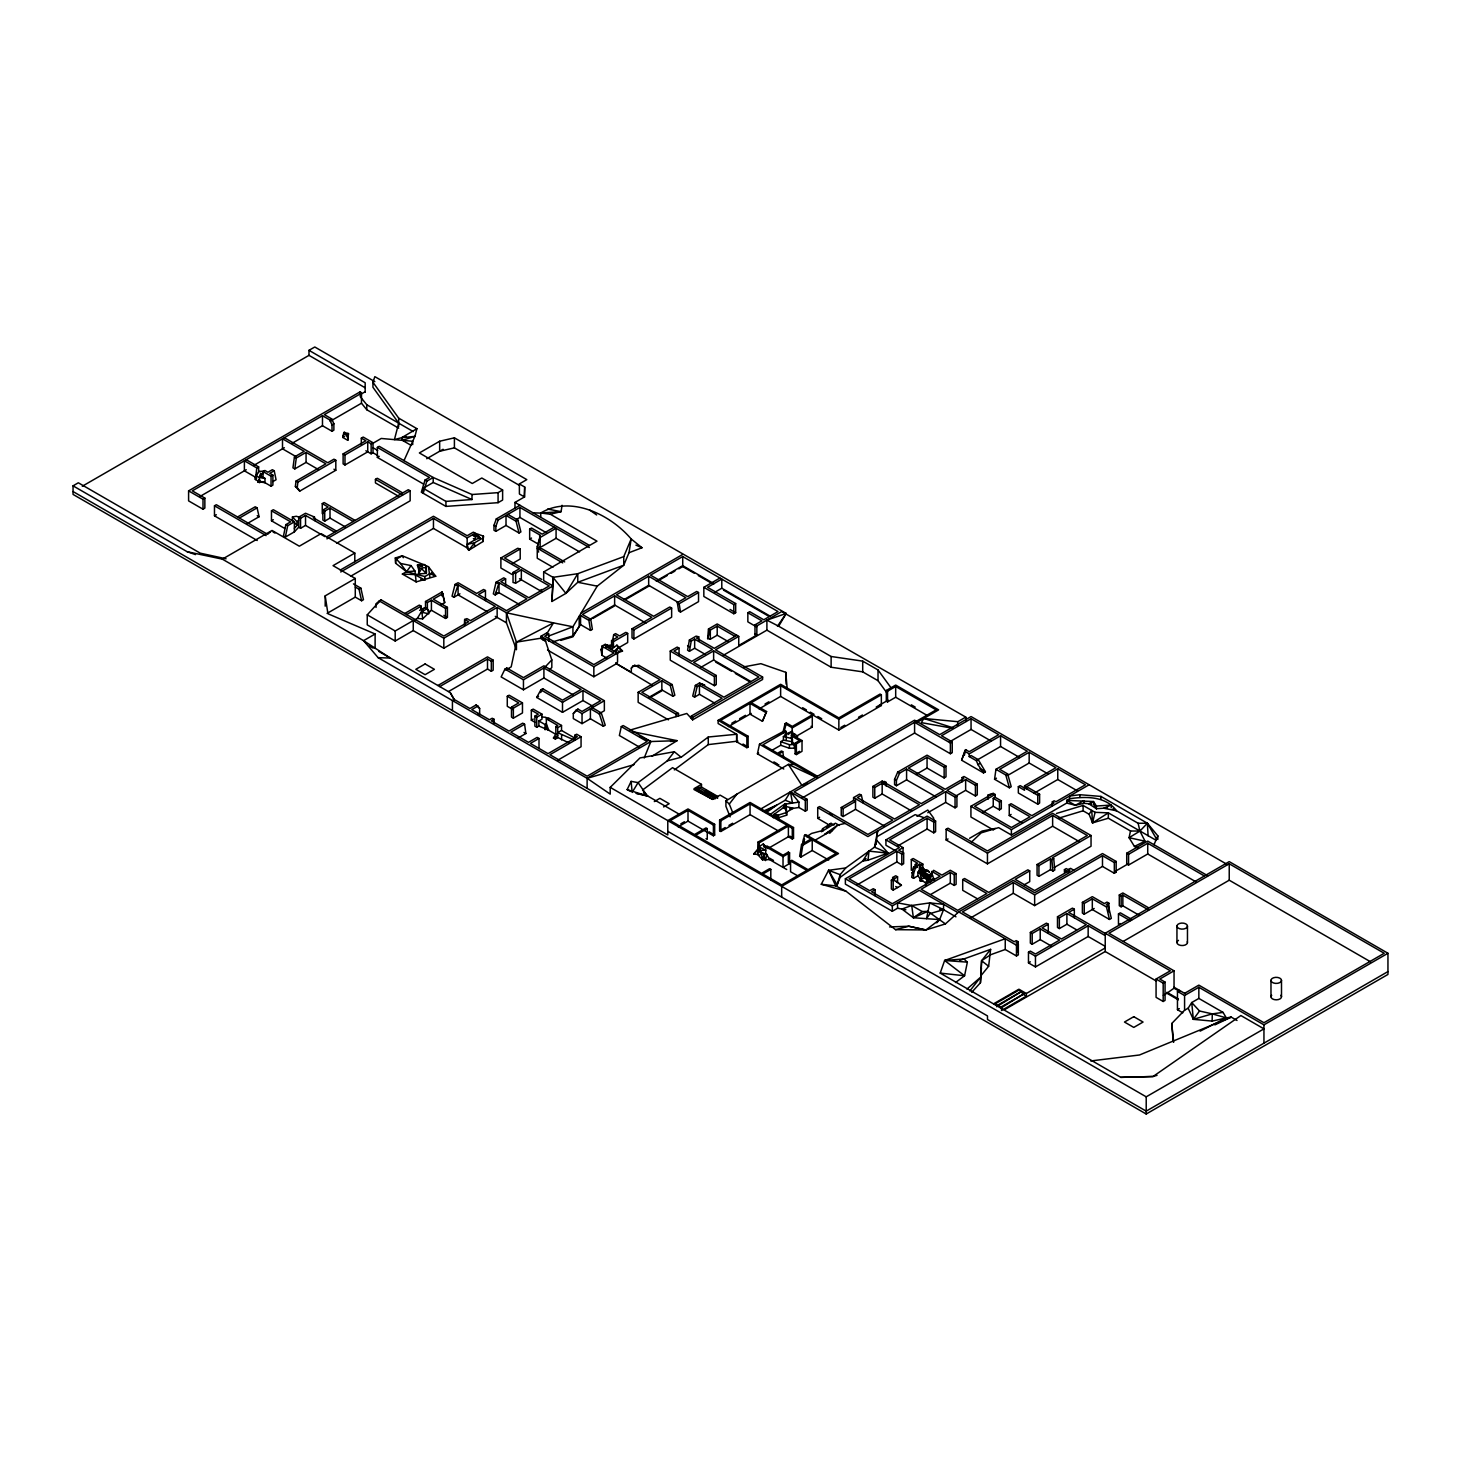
<?xml version="1.0" encoding="UTF-8"?>
<svg xmlns="http://www.w3.org/2000/svg" width="1461" height="1461" viewBox="0 0 1461 1461"><rect width="100%" height="100%" fill="white"/><g stroke="black" fill="none" stroke-linecap="round" stroke-linejoin="round"><path stroke-width="1.5" d="M1223.04 1012.4L1212.265 1013.879L1193.345 1019.34L1191.719 1002.556L1188.158 1008.181L1193.345 1019.34L1212.155 1021.093L1212.265 1013.879L1199.536 1011.012L1191.719 1002.556L1198.842 998.429L1223.04 1012.4L1226.345 1017.897L1231.203 1017.112L1237.01 1020.472M464.525 625.271L464.671 619.464L466.954 618.624L470.479 620.651L495.279 606.333L458.078 584.857L453.914 597.275L452.052 596.216L455.065 584.455L458.078 582.72L476.67 593.458L483.591 589.459L485.454 590.536L485.454 600.562M551.911 601.457L552.97 577.332L543.675 571.963L543.675 580.547L552.97 585.916L551.911 601.457L565.9 593.385L577.771 582.282L623.756 565.224L629.015 552.696L631.17 538.963C610.515 514.656 570.867 494.914 540.734 512.994L540.734 517.285M990.631 949.358L981.591 960.735L980.934 975.711L988.64 966.269L990.631 949.358L959.64 960.48M395.292 557.992L400.46 563.435L411.052 565.59L414.979 571.05L416.148 581.898L435.725 576.237L428.42 566.685L402.341 555.801L395.292 557.992L395.639 563.252L406.487 571.689L424.859 576.547L429.954 573.607L435.725 576.237L431.342 572.657M423.69 484.157L377.358 457.403L377.358 447.395L429.479 477.491L424.987 480.085L421.334 492.211L445.934 506.401L498.073 502.675L502.621 500.046L502.621 490.019L481.801 478.003L472.287 483.5L419.362 452.947L439.651 441.24L454.408 437.825L526.8 479.628L519.349 483.938L524.7 487.043L524.079 497.178L514.984 502.42L514.984 508.428M1018.08 952.408L1018.08 941.669L1016.052 942.838L1018.335 944.153L1018.335 954.891L1016.472 955.969L1005.241 949.486L990.631 954.727L981.591 960.735L980.441 982.742L971.729 992.311M980.441 982.742L981.445 968.022M727.888 641.397L717.205 635.225L710.32 639.206L707.635 638.621L708.457 629.015L717.205 623.957L738.736 636.393L738.736 645.506L756.853 635.06L756.853 625.929L781.726 611.556L965.776 717.114L966.178 721.478M868.966 851.142L862.72 861.04L868.035 860.2L868.966 851.142L888.215 853.133L876.837 840.422L874.5 847.161L845.7 867.962L840.148 874.664L837.171 884.873L835.71 885.896L821.265 884.27L828.57 870.318L845.7 867.962M957.43 725.386L957.832 721.697L965.776 717.114L965.776 719.944M921.654 871.194L928.922 879.54L929.762 877.276L921.654 871.194L921.343 874.043L928.922 879.54L932.447 875.34L931.771 873.185L929.762 875.486L929.762 879.065L934.383 880.052L932.447 875.34L930.657 874.317L933.634 870.318L941.925 875.102L950.307 870.263L956.097 873.605L956.097 884.343L954.234 885.421L950.307 883.156L930.876 894.369M284.365 437.716L327.757 462.753L333.948 459.174L335.811 460.252L335.811 470.278L299.742 491.115L295.378 486.458L296.017 481.089L325.894 463.831L306.061 452.38L296.291 458.024L294.812 468.908L292.949 467.83L294.428 456.946L304.198 451.321L282.503 438.793L282.503 448.819L296.309 456.782M299.742 491.115L297.24 487.536L297.88 482.148L335.811 460.252M260.788 473.127L259.784 475.848L264.989 478.423L264.989 482.714L259.455 481.838L255.419 479.518L256.789 467.958L244.389 460.799L244.389 470.826L256.789 477.966M791.515 737.312L792.319 727.834L812.279 716.292L812.279 727.03L796.245 736.289M1052.322 806.143L1052.322 801.852L1054.185 800.774L1055.919 801.779L1085.432 784.758L1057.764 768.778L1026.407 786.876L1026.407 788.757L1028.27 787.68L1039.611 794.236L1039.611 803.093L1037.748 804.171L1018.335 792.976L1018.335 786.675L1024.545 790.255L1024.545 785.817L1055.901 767.701L1029.165 752.269L999.671 769.308L1007.652 773.91L1011.213 786.712L1009.368 787.789L994.576 779.261L995.945 769.308L1027.302 751.191L1000.566 735.76L969.209 753.858L964.717 751.264L965.648 749.657L969.209 751.721L998.703 734.682L971.054 718.721L941.541 735.741L952.243 741.932L952.243 752.671L950.38 753.73L914.586 733.057L802.052 798.035M562.065 505.287L561.097 511.642L550.34 514.235L540.734 512.994L561.097 511.642L547.546 509.049M347.773 440.327L348.449 433.57L343.846 432.511L342.751 437.423L347.773 440.327L348.449 433.57L345.253 433.862L343.846 432.511M802.308 844.787L804.5 835.308L810.983 839.052L801.559 844.495L799.66 856.329L800.902 857.041L812.225 850.521L828.716 860.036M800.902 857.041L802.801 845.207L812.225 839.783L836.039 853.534L808.079 869.679L791.807 860.273L790.565 860.986L790.565 871.742L797.797 875.906M786.73 869.514L769.545 859.598L762.514 859.798L757.656 854.502L757.656 850.923L757.949 842.157L787.15 825.301L750.059 803.897L720.857 820.753L719.616 820.041L719.616 830.779L720.857 831.492L750.059 814.635L779.352 831.528M936.811 922.841L939.624 919.608L943.55 909.673L943.55 904.304L929.762 902.898L926.511 918.677L930.073 913.563L943.55 909.673L955.951 916.832M256.789 473.674L255.419 479.518L255.273 477.108L258.889 471.373L264.131 471.209M876.052 844.458L877.623 830.962L874.5 847.161L888.215 853.133L868.035 860.2M612.086 642.858L613.693 634.658L615.556 633.599L619.628 635.937L625.819 632.357L627.682 633.435L627.682 642.548L618.715 647.734M579.56 551.874L556.075 538.305L540.15 547.491L537.228 547.035L540.314 535.237L529.667 529.101L529.667 539.127L538.543 544.241M1157.039 1075.314L1153.058 1076.501L1120.788 1077.36L940.208 973.099L944.628 960.498L963.931 958.946L967.365 962.142L964.57 975.765L955.531 982.522M284.895 528.553L271.472 520.792L271.472 510.784L290.648 521.851L285.845 524.627L283.471 536.023L285.333 537.082L294.373 531.877L298.701 527.22L298.701 517.194L305.532 513.249L314.499 517.03L315.065 520.719M285.333 537.082L287.707 525.686L294.373 521.851L294.373 531.877M1058.531 818.215L1083.094 810.8L1089.084 814.252L1092.536 822.89L1108.351 818.233L1130.485 830.999L1129.079 837.701L1134.448 846.449L1138.247 847.983M376.025 607.429L376.025 604.142L379.294 600.946L443.815 638.201L497.142 607.411L506.437 612.78L516.445 642.128L511.186 666.873L505.89 669.942L506.821 668.024L523.458 677.63L543.912 665.814L604.361 700.714L604.361 710.74L599.174 713.735M783.772 769.016L757.437 753.821L759.483 744.252L784.867 730.683L786.109 731.413L786.109 734.993L783.406 736.545L783.406 740.124L780.704 741.677L780.704 745.256L771.81 750.406M652.117 756.177L677.064 740.672L650.857 741.531L623.153 725.533L621.29 726.61L619.373 735.522L639.735 747.283M556.002 734.426L546.341 728.856L545.081 729.587L546.341 723.834L545.081 724.565L538.872 720.985L538.872 726.007L548.77 730.263L546.341 723.834M921.672 872.564L921.343 874.043L922.366 873.696L920.96 868.711L922.822 867.651L922.822 864.072L913.18 858.502L911.317 859.579L911.317 870.318L913.18 869.24M964.351 755.355L965.648 749.657L961.63 760.231L983.545 772.887L985.408 771.81L978.249 759.647L971.072 755.52L969.209 756.579L969.209 753.858M350.567 576.291L433.46 528.444L467.173 547.893L468.744 550.304L483.025 541.501L483.445 536.15L476.176 533.557L473.401 535.146M483.025 541.501L483.445 536.15M804.28 840.915L803.532 844.074L803.532 838.705L804.646 839.326M505.616 584.911L505.616 578.903L503.753 577.825L496.028 582.282L493.325 593.86L495.188 594.937L499.005 592.728L519.477 604.544M495.188 594.937L499.005 582.702L526.91 598.809L506.437 610.643L478.532 594.536L485.454 590.536M1155.87 840.148L1108.351 812.864L1092.536 822.89L1095.074 812.334L1083.094 805.431L1056.467 813.467M421.17 609.146L423.58 610.735L421.718 609.657L425.516 607.466L425.516 601.512L442.062 591.961L442.756 593.714L433.278 599.174L447.413 607.356L447.413 617.364L445.55 618.441L431.415 610.278L422.686 618.861L417.298 618.423L413.737 620.487M701.298 684.132L704.768 685.118L699.454 683.054L695.363 685.41L692.715 696.057L694.578 697.134L699.454 694.322L714.539 703.033M694.578 697.134L697.207 686.487L699.454 685.209L722.081 698.267L691.345 716.018L691.345 718.447M812.279 716.292L811.056 715.58L792.319 726.391L786.328 722.939L785.087 723.652L782.749 733.057L783.991 732.326M784.466 730.463L786.328 722.939M759.428 855.507L761.126 852.914L762.514 859.798L763.884 854.502L766.806 854.429L769.545 859.598M887.101 693.171L878.024 680.698L862.702 671.859L831.126 667.239L766.897 630.148L766.897 620.14L778.676 626.221L786.219 613.437L374.838 376.646L372.939 382.252L398.689 418.138L416.915 428.676L414.924 436.364L404.003 460.617M433.205 482.495L433.205 477.491L426.831 481.162L423.197 493.288L423.197 488.266L433.205 482.495L471.994 499.534L471.994 494.512L433.205 477.491L379.221 446.317L377.358 447.395M537.228 547.035L540.15 537.484L539.529 535.694M344.613 432.072L342.751 437.423L344.613 436.346M707.635 638.621L710.32 630.093L717.205 626.112L735.011 636.393M705.334 654.418L694.651 648.246L689.446 651.259L687.583 650.2L689.373 640.046L696.112 636.138L698.705 636.795L699.216 641.05M689.446 651.259L691.217 641.105L694.651 639.133L712.457 649.414L691.765 661.358L673.959 651.076L679.055 648.136L679.055 654.985M765.345 712.256L750.004 703.398L750.004 714.137L762.423 721.296L766.587 711.544L751.228 702.686L780.631 685.702L838.851 719.305L881.348 694.779L881.348 705.517L838.851 730.043L780.631 696.44L759.081 708.895M766.587 711.544L762.423 721.296M919.371 864.236L919.371 871.395L922.366 873.696L920.174 873.075L920.96 868.711L917.892 872.235L917.892 875.815L913.545 878.335L911.701 877.257L913.49 867.158L915.298 866.117L917.161 867.195L917.161 865.515L919.371 864.236L920.96 865.131L922.822 864.072M913.545 878.335L913.545 873.806L915.353 868.236L917.161 867.195M419.234 571.762L418.522 573.936L426.356 573.351L426.228 566.265L424.366 564.512L417.408 565.06L419.234 571.762L418.412 565.133L422.521 566.338L417.408 565.06M961.63 760.231L964.717 751.264M926.931 881.713L925.47 882.645L925.763 885.056L926.931 881.713L930.657 881.768M601.914 651.679L602.644 648.118L601.001 649.323L601.914 655.277L607.027 658.235M507.88 514.363L517.906 520.153L520.901 531.914L519.039 532.991L506.017 525.467L495.845 531.347L493.982 530.27L493.982 525.321L496.302 518.911L519.933 505.269M495.845 531.347L495.845 526.398L498.164 519.988L519.933 507.424L589.349 547.51M257.994 482.148L259.455 479.701L261.282 482.13L257.994 482.148L259.455 479.701M840.148 877.349L837.171 884.873L828.57 870.318L840.148 874.664L840.148 877.349L866.081 858.611M833.975 825.045L831.053 823.347L822.616 828.716L821.392 831.729L835.436 823.2L839.308 825.428M644.191 758.022L650.857 741.531L639.388 736.125M552.733 641.872L572.931 635.9L572.931 626.769L597.22 586.153L623.756 565.224L623.756 556.623L631.17 538.963L642 547.747L629.015 552.696M1153.989 844.714L1157.824 835.875L1147.378 823.237L1100.937 796.428L1079.88 794.711L1069.635 796.026L1069.635 798.71L1066.713 800.391L1066.713 803.075L1011.396 835.016L998.63 827.638L981.208 832.843L971.437 842.12M935.953 796.829L906.587 779.864L896.415 785.744L894.57 784.667L894.57 779.297L897.693 772.12L927.059 755.173L945.997 766.112L945.997 776.85L944.135 777.928L927.059 768.066L915.883 774.494M896.415 785.744L896.415 780.375L899.556 773.198L906.587 769.125L943.788 790.602L921.215 803.641L882.17 781.087L872.893 786.438L872.893 797.176L874.755 798.254L882.17 793.98L911.536 810.928M616.012 652.263L618.204 647.533L616.926 645.159L611.191 649.542L605.365 644.173L601.914 646.164L601.914 655.277M785.306 803.605L783.425 807.659L774.293 814.215L773.326 817.612L774.293 814.215L778.384 815.092L786.675 812.48L785.306 803.605L769.819 814.763M630.495 791.46L627.153 789.579L631.134 781.379L638.092 782.621L647.04 795.624L636.412 793.323M506.821 668.024L504.958 669.101L501.141 676.918L523.458 689.811L543.912 677.995L573.278 694.943M592.782 706.211L582.976 700.549L562.503 712.347L536.68 697.445L540.88 689.848L542.743 688.77L562.503 700.184L581.113 689.446L543.912 667.969L523.458 679.785L504.958 669.101M540.643 692.569L542.743 688.77M957.832 721.697L923.772 718.447L921.416 722.647L952.572 728.254M605.365 644.958L607.228 645.251L607.228 646.839L613.419 647.186L613.419 641.671L627.682 633.435M572.931 635.9L580.565 624.651L590.518 630.403L592.381 629.326L590.737 619.263L582.428 614.46L614.624 595.869L651.825 617.346L632.029 628.778L632.029 637.909L633.891 638.968L671.64 617.181L671.64 608.068L669.777 606.991L653.67 616.286L616.469 594.81L648.666 576.218L685.866 597.695L677.32 602.626L678.653 610.99L680.497 612.068L698.541 601.64L698.541 592.527L696.696 591.449L687.729 596.618L650.529 575.141L682.725 556.55L778.019 611.556L763.774 619.793L749.712 611.666L747.849 612.743L747.849 621.856L756.634 626.933M574.757 738.097L561.535 730.463L561.535 725.46L557.7 727.651L557.7 737.677L555.326 739.065L553.463 737.988L555.837 734.098L555.837 726.592L557.81 725.46L546.341 718.83L546.341 727.176M555.326 739.065L557.7 735.175L555.837 734.098M417.298 618.423L421.17 612.122L427.379 608.543L427.379 602.589L431.415 600.252L445.55 608.415L447.413 607.356M546.651 633.964L553.482 622.897L572.931 626.769L548.697 636.01M764.925 811.951L785.196 800.244L790.438 791.844L805.321 800.445L807.184 799.368L807.184 810.106L805.321 811.184L798.911 807.476L789.634 808.883M921.307 869.952L922.822 867.651L925.763 871.322L921.307 869.952L924.174 872.893L925.47 870.354L927.845 870.464L929.543 872.637M777.453 626.239L786.219 613.437L766.897 620.14M1089.084 814.252L1091.732 810.417L1092.536 822.89M786.073 804.043L783.425 807.659L786.402 809.997L786.073 804.043L798.911 802.107L798.911 807.476M1193.345 1019.34L1199.536 1011.012M411.052 565.59L406.487 571.689L402.359 574.063L416.148 581.898M925.763 885.056L926.931 879.924L917.892 872.235M732.655 812.499L729.295 804.025L736.947 794.09L788.356 764.413L794.474 764.45M631.134 781.379L632.156 792.41L638.092 782.621L667.239 760.889L674.325 751.739L681.136 757.255L708.275 737.02L736.673 734.244L736.673 741.823L746.863 747.703L748.105 746.991L748.105 736.253L720.602 720.364L750.004 703.398M969.885 990.923L980.441 977.372L966.963 989.06M762.514 859.798L763.884 858.082M652.519 685.392L615.702 663.239L631.316 672.261L631.316 668.152L633.015 666.033L639.096 665.485L672.133 684.552L674.836 695.235L672.973 696.313L661.851 689.884L649.141 697.244M634.878 664.956L631.316 668.152M592.271 707.708L601.256 712.895L605.238 725.204L603.375 726.281L590.408 718.794L582.044 723.633L573.296 718.575L573.296 713.571L576.091 710.174L577.953 709.096L582.044 711.452L600.635 700.714L582.976 690.523L562.503 702.339L540.88 689.848M577.953 709.096L573.296 713.571M921.38 879.394L920.12 880.892L923.078 881.275L920.211 878.791L920.12 880.892L921.38 880.289L926.931 883.503M924.174 872.893L925.47 870.354M829.702 833.281L837.683 825.081L845.115 823.42M753.712 854.046L757.949 849.316L757.656 854.502L753.712 854.046L757.949 849.316L760.834 852.092L766.806 854.429L765.473 860.584L763.884 854.502L757.656 850.923M924.174 871.888L929.762 875.486L931.771 873.185M497.142 607.411L497.142 617.437L443.815 648.227L413.262 630.586L395.2 641.014L367.241 624.87L367.241 614.844L379.659 601.165M258.889 482.459L259.455 477.546L256.515 475.848M294.373 528.298L297.113 525.357L297.113 521.778L298.701 520.061M545.227 666.873L551.82 659.897L544.716 638.676L542.871 639.754L542.871 637.306M549.19 670.27L551.82 667.476L551.82 659.897M1112.99 808.755L1138.119 823.274L1139.927 831.072L1145.04 841.189L1129.079 837.701L1139.927 831.072L1147.378 823.237L1156.765 839.436M1173.22 1041.693L1171.74 1023.522L1184.579 1010.245L1188.158 1008.181M1005.351 1009.204L1105.228 951.531L1105.228 933.232L1229.231 861.625L1387.95 953.266L1387.95 974.45L1146.209 1114.013L73.05 494.421L73.05 485.837L187.118 551.692L222.346 559.143L363.57 640.667L378.125 657.669L587.121 778.329L610.205 794.108L610.205 787.369L639.955 757.949L674.325 751.739M464.671 625.472L464.671 619.464L468.616 621.729L443.815 636.046L381.157 599.887L376.025 604.142M826.634 827.565L831.053 823.347L826.835 827.364M613.383 651.971L618.204 647.533L622.496 651.04L615.282 653.834M828.57 870.318L835.71 885.896L845.974 891.192L895.556 929.671L925.945 929.945L945.395 923.918L958.745 911.901L1016.472 945.23L1018.335 944.153M267.6 534.306L270.577 531.731M792.739 740.033L790.73 738.262L783.406 736.545M262.98 473.236L259.784 475.848L263.163 473.382M674.325 769.91L708.275 744.599L737.915 741.111M815.256 840.093L832.332 830.232L824.826 834.231L837.683 825.081M787.917 734.627L792.319 731.413L794.51 736.6M766.203 812.681L776.54 805.23L762.989 811.33M939.606 909.272L943.55 909.673L929.762 902.898L911.719 905.491L901.93 909.052L913.381 917.745L922.256 911.573L927.863 911.335L945.395 923.918M792.739 741.823L783.406 740.124M806.746 836.605L811.567 833.446L822.799 830.487M730.135 816.882L725.916 806.289L725.916 800.92L736.947 794.09M410.979 445.276L402.341 440.291L401.72 437.679L416.915 428.676M73.05 485.837L78.328 482.787L200.248 553.171L226.071 558.796M82.291 486.239L308.983 355.352L308.983 350.33L314.791 346.988L374.838 381.65M361.488 393.192L324.342 414.632L331.702 418.887L333.875 423.781L333.875 430.155L332.012 431.232L332.012 424.859L329.857 419.964L322.479 415.709L192.322 490.859L204.85 498.091L204.85 508.118L203.006 509.195L188.597 500.886L188.597 490.859L360.301 391.731L361.488 393.192L361.488 403.218L366.784 409.756L398.689 428.164M360.611 394.379L365.177 391.749M329.857 419.964L331.702 418.887M200.029 496.43L246.252 469.748M253.885 465.329L284.365 447.742M291.999 443.34L322.479 425.735L332.012 431.232M330.204 421.279L361.488 403.218M188.597 490.859L203.006 499.169L204.85 498.091M256.789 467.958L258.652 466.881L258.652 472.597M332.012 424.859L333.875 423.781M262.98 477.254L262.98 471.538L264.843 470.46L267.947 472.25L272.367 469.693L274.23 470.771L276.056 479.738L272.933 481.546M274.23 470.771L269.81 473.327L272.897 475.117L272.897 485.125L271.052 486.203L262.98 481.546M257.227 540.497L214.475 515.824L214.475 505.798L216.338 504.721L266.395 533.63M262.98 471.538L271.052 476.176L272.897 475.117M294.812 468.908L306.061 462.406L318.681 469.693M214.475 515.824L216.338 514.747M361.324 444.144L361.324 438.136L363.186 437.058L373.012 442.738L373.012 452.764L377.668 455.448M373.012 442.738L371.149 443.815L367.734 441.825L367.734 451.851L344.979 464.982L343.116 463.922L343.116 453.896L365.871 440.747L361.324 438.136M237.577 516.975L255.237 506.766L257.099 507.844L259.09 516.737L247.293 523.531M343.116 453.896L344.979 454.974L367.734 441.825M239.421 518.052L257.099 507.844M372.573 443.487L381.248 438.464L412.714 441.259L412.714 444.601M271.472 510.784L273.335 509.706L294.373 521.851M365.871 450.773L371.149 453.823L373.012 452.764M377.358 457.403L379.221 456.343M271.472 520.792L273.335 519.732M297.113 525.357L292.419 520.573L292.419 516.993L296.309 516.263L300.181 517.486M222.346 559.143L272.056 530.453L299.322 546.195L321.091 533.63L354.804 553.08L354.804 561.681M324.105 512.555L322.26 513.615L322.26 503.607L324.105 502.529L355.114 520.426M298.701 517.194L300.564 518.271L305.532 515.404L334.66 532.224M398.689 496.338L375.44 482.915L375.44 479.336L377.303 478.258L402.487 492.814M345.508 527.037L330.003 518.089L324.744 521.139L322.881 520.061L322.881 510.035L328.141 507.004L322.26 503.607M314.499 517.03L313.275 517.724L336.523 531.147M322.881 510.035L324.744 511.113L330.003 508.081L353.252 521.504M298.701 527.22L300.564 528.298L305.532 525.43L324.945 536.644M426.74 458.717L443.103 449.276M326.807 536.771L408.295 489.709L410.157 490.786L410.157 500.813L336.578 543.291M326.899 538.853L410.157 490.786M354.804 553.08L333.035 565.644L355.279 578.483L355.279 597.111L327.081 613.383M340.285 570.064L433.46 516.263L467.173 535.73L473.364 532.151L475.227 533.228L475.227 539.675L467.173 544.314L468.744 550.304L474.496 542.853L483.025 537.922M340.705 571.963L433.46 518.418L467.173 537.885L475.227 533.228M471.994 494.512L498.073 492.649L502.621 490.019M325.2 606.187L325.2 595.851L355.279 578.483M355.279 587.085L359.022 589.24L360.867 588.162L363.46 599.686L361.597 600.763L355.279 597.111M516.482 519.422L519.933 517.45L546.597 532.845M506.017 525.467L506.017 515.441L516.043 521.23L517.906 520.153M379.294 600.946L381.157 599.887M529.667 529.101L531.53 528.024L542.159 534.16L554.212 527.202M529.667 539.127L531.53 538.05M404.752 613.492L419.307 605.091L421.17 606.169L422.686 618.861M513.907 573.388L512.044 574.465L500.886 568.019L500.886 557.992L517.705 548.277L520.207 548.989L520.207 559.015L512.409 563.508M406.615 614.57L421.17 606.169M520.207 548.989L504.611 557.992L541.812 579.469M366.455 643.297L363.57 640.667L375.112 634.001L375.112 648.483M367.241 614.844L395.2 630.988L413.262 620.56L413.262 630.586M440.875 604.817L444.692 602.608L442.756 593.714M453.914 597.275L459.941 593.805M513.03 572.456L515.605 573.132L521.34 569.808L521.34 579.834L515.605 583.158L513.03 582.482L513.03 572.456L519.495 568.731L500.886 557.992M505.616 578.903L500.867 581.624L528.772 597.732L549.245 585.916L521.34 569.808M543.675 571.963L596.983 541.173L550.34 514.235M539.949 590.573L541.812 589.495M506.437 612.78L553.482 622.897L516.445 642.128L516.445 649.707L506.437 622.806L506.437 612.78L552.97 585.916L552.97 577.332L577.771 573.698L623.756 556.623M437.898 685.501L487.499 656.866L493.179 660.153L493.179 670.179L491.316 671.256L487.499 669.047L448.582 691.51M439.743 686.579L487.499 659.021L491.316 661.23L493.179 660.153M545.61 641.342L541.008 638.676L541.008 636.229L546.834 632.869L548.697 633.928L548.697 641.288M581.131 613.054L682.725 554.413M548.697 633.928L544.716 636.229L593.842 664.591L613.839 653.049L601.914 646.164M590.518 630.403L588.874 620.341L580.565 615.538L579.177 616.341L579.177 626.367L572.931 636.795L560.805 640.375M590.007 619.208L614.624 605L645.945 623.08M624.048 599.558L648.666 585.331L678.032 602.297M656.208 580.985L682.725 565.681L714.045 583.761M588.874 620.341L590.737 619.263M592.856 618.46L614.35 606.059M626.057 599.284L649.506 585.751M657.322 581.241L667.093 575.597M671.001 573.351L674.909 571.087M678.817 568.84L682.725 566.576L694.395 573.315M477.784 714.027L479.646 715.086L479.646 708.512L477.893 706.083L476.03 705.006L469.931 708.53L454.298 699.509L452.435 700.568L452.435 710.594M477.893 706.083L471.793 709.608L489.472 719.798L492.211 718.228L494.074 719.287L494.074 723.305M507.277 696.276L509.14 695.199L522.472 702.905L522.472 712.931L513.359 718.173L511.496 717.114L511.496 707.087L518.746 702.905L507.277 696.276L507.277 706.302L513.012 709.608M613.419 647.186L611.556 646.109L611.556 640.594L617.766 637.014L613.693 634.658M770.257 616.213L721.789 588.217L721.789 579.104L707.544 587.322L735.668 603.557L735.668 612.67L733.806 613.748L703.837 596.453L703.837 587.322L719.926 578.026M607.228 645.251L605.639 646.164L617.546 653.049L617.546 662.162L615.702 663.239M632.029 628.778L633.891 629.855L671.64 608.068M677.32 602.626L679.182 603.703L698.541 592.527M607.228 646.839L613.456 645.013L605.311 645.579M494.074 719.287L491.316 720.876L508.994 731.084L522.728 723.158L524.59 724.236L525.869 733.513L518.363 737.842M511.496 707.087L513.359 708.165L522.472 702.905M714.666 592.344L721.789 588.217M536.68 697.445L538.543 696.367M541.008 636.229L593.842 666.727L617.546 653.049M534.799 722.191L531.329 720.182L531.329 710.174L533.192 709.096L541.994 714.173L541.994 719.196L538.872 720.985M547.546 650.035L593.842 676.753L615.702 664.134M538.872 726.007L536.753 727.231L534.89 726.154L534.89 716.127L538.269 714.173L531.329 710.174M524.59 724.236L510.857 732.162L528.517 742.352L537.137 737.385L538.999 738.462L538.999 748.489M531.329 720.182L533.192 719.122M534.89 716.127L536.753 717.205L541.994 714.173M703.837 587.322L733.806 604.635L735.668 603.557M546.341 718.83L548.204 717.753L561.535 725.46M633.015 666.033L639.096 665.485M699.454 683.054L723.944 697.189L758.88 677.027L713.625 650.894L693.628 662.436L716.255 675.493L716.255 684.606L714.392 685.684L670.252 660.189L670.252 651.076L677.192 647.077L679.055 648.136M698.705 636.795L696.513 638.055L714.319 648.337L736.874 635.316M538.999 738.462L530.38 743.43L548.058 753.639L577.332 736.728L574.794 735.267L574.794 740.27L557.7 732.673L561.535 730.463M576.091 710.174L582.044 713.607L604.361 700.714M553.463 737.988L555.837 736.6L569.133 742.992M590.408 718.794L590.408 708.768L599.394 713.972L601.256 712.895M668.444 719.835L638.147 702.339L638.147 692.313L660.007 679.694L637.233 666.563M754.99 634.878L754.99 624.851L761.911 620.852L747.849 612.743M672.973 696.313L670.27 685.629L661.851 680.771L641.872 692.313L678.488 713.461L678.488 715.908M738.736 636.393L715.488 649.816L762.605 677.027L762.605 679.456L692.624 719.853L686.816 713.479L630.093 730.08M574.794 735.267L576.657 734.189L581.058 736.728L581.058 746.754L557.7 760.231M581.058 736.728L549.92 754.716L587.121 776.193L647.15 741.531L621.29 726.61M700.896 667.348L713.625 660.007L751.009 681.593M649.159 698.139L661.906 690.779M670.27 685.629L672.133 684.552M723.232 655.368L766.897 630.148M670.252 651.076L714.392 676.571L716.255 675.493M587.121 788.356L587.121 778.329L650.857 741.531M692.624 719.853L692.624 717.424L762.605 677.027M736.673 741.823L736.673 734.244L718.118 723.524L718.118 720.364L780.631 684.278L838.851 717.881L880.106 694.048L881.348 694.779M731.797 723.213L735.705 720.949M739.613 718.702L745.475 715.324M764.998 704.038L768.906 701.773M728.436 726.574L751.228 713.425M718.118 720.364L746.863 736.965L748.105 736.253M654.309 801.578L659.879 798.345L669.175 803.714L663.604 806.947M786.109 731.413L762.916 744.8L777.562 753.255L781.525 750.972L782.767 751.703L783.644 757.62M718.228 796.72L701.481 787.059L701.481 784.374L694.048 788.666L712.658 799.404L720.09 795.113L727.578 799.423M715.123 798.875L696.532 788.136L699.015 787.589L717.607 798.327M757.437 753.821L758.679 753.091M701.481 787.059L699.015 787.589M792.319 734.993L794.474 733.732L797.688 736.545M791.99 736.234L793.232 735.522L802.016 740.581L802.016 751.319L796.373 754.57L795.131 753.858L795.131 743.119L799.532 740.581L791.99 736.234L791.99 743.393L794.035 744.58L794.674 748.525M790.73 738.262L792.227 737.403L791.241 735.705L792.319 731.413L784.867 734.262L786.109 734.993M791.99 743.393L793.232 742.681M876.18 707.069L886.316 701.207L886.316 690.469L895.684 685.063L938.638 709.863L916.412 722.702M782.767 751.703L778.804 753.986L817.356 776.229M795.131 743.119L796.373 743.832L802.016 740.581M886.316 690.469L887.558 691.199L895.684 686.506L936.154 709.863L794.163 791.844L807.184 799.368M678.16 826.798L688.003 821.119L713.425 835.783L714.666 835.071L714.666 824.333L713.425 825.045L688.003 810.38L670.27 820.607L694.45 834.56L706.01 827.894L707.252 828.606L707.252 839.345L706.01 838.632M795.131 753.858L799.532 751.319M840.805 727.487L844.75 725.222M858.502 717.278L862.428 715.013M777.562 765.436L778.804 764.724M888.325 700.294L886.316 701.207L887.558 701.937L895.684 697.244L926.511 715.05M680.844 823.821L684.424 821.758M719.616 820.041L750.059 802.454L793.524 827.547L793.524 838.285L792.282 838.998L788.392 836.751L767.956 848.549M707.252 828.606L695.673 835.29L761.565 873.313L769.582 868.692L770.805 869.405L770.805 880.143M719.616 830.779L725.204 827.547M728.929 825.392L732.655 823.237M761.053 808.81L914.586 720.182L939.697 734.664L971.054 716.566L1227.258 864.492M778.384 815.092L778.603 820.041L774.293 814.215L778.384 817.776L786.675 815.165L786.365 812.279L793.213 808.335L785.306 806.289M829.3 825.027L817.722 818.343L817.722 807.604L819.584 806.527L867.907 834.414L892.708 820.096L853.571 797.596L853.571 800.391L841.244 807.513L841.244 815.457L843.107 816.516L855.507 809.357L884.873 826.323M757.949 842.157L759.19 842.869L788.392 826.013L792.282 828.259L793.524 827.547M766.66 847.617L763.318 844.074L759.19 846.449L760.834 852.092M765.728 846.649L766.97 845.937L783.023 855.196L788.337 852.128L789.579 852.84L789.579 863.579L783.023 867.377L783.023 856.639L765.728 846.649L765.728 853.808M949.413 741.951L971.054 729.459L990.814 740.873M817.722 818.343L819.584 817.265M853.571 797.596L859.506 794.163L861.369 795.241L863.122 802.82M914.586 733.057L914.586 722.318L950.38 742.992L952.243 741.932M861.369 795.241L857.37 797.56L894.57 819.037L919.371 804.719L882.17 783.242L874.755 787.516L872.893 786.438M945.997 766.112L944.135 767.189L927.059 757.309L908.45 768.048L945.194 789.269L963.803 778.53L962.123 777.562L962.123 781.854M884.015 783.735L886.224 782.475L886.224 786.128M841.244 807.513L843.107 808.59L855.507 801.432L853.571 800.391M804.5 835.308L805.741 834.596L838.523 853.534L781.672 886.352L781.672 897.091M783.023 856.639L789.579 852.84M770.805 869.405L762.806 874.025L781.672 884.928L806.837 870.391L790.565 860.986M976.971 760.122L1000.566 746.498L1019.668 757.529M969.209 756.579L976.386 760.724L978.249 759.647M983.545 772.887L977.975 764.651L979.838 763.573M962.123 777.562L963.986 776.485L977.281 784.173L977.281 794.912L975.418 795.989L965.648 790.346L954.49 796.793M977.281 784.173L975.418 785.251L965.648 779.608L947.057 790.346L956.918 796.044L956.918 806.782L955.056 807.842L945.651 802.418L927.79 812.736M956.918 796.044L955.056 797.103L945.651 791.679L867.907 836.569L817.722 807.604M877.623 836.331L915.17 814.654L923.608 817.539M916.96 816.297L927.79 810.051L933.67 818.105L933.67 820.79M895.502 850.777L885.932 845.262L885.932 839.892L927.096 816.115L935.606 821.027L935.606 831.766L933.743 832.843L927.096 829.008L897.529 846.083M935.606 821.027L933.743 822.105L927.096 818.27L889.658 839.892L903.044 847.617L903.044 854.064M994.576 779.261L996.439 778.183M995.945 769.308L1005.789 774.987L1007.652 773.91M1007.542 775.499L1029.165 763.007L1048.267 774.038M988.166 799.149L988.166 794.948L993.243 793.396L995.105 794.474L995.105 797.286L1001.315 800.865L1001.315 808.791L999.452 809.851L993.243 806.271L982.084 812.718M905.857 909.765L897.565 908.231L892.324 911.262L845.371 884.142L845.371 878.773L899.319 847.617L885.932 839.892M993.462 830.031L970.926 817.009L970.926 806.271L993.243 793.396M856.73 885.092L896.835 861.953L901.784 864.802L903.647 863.725L903.647 852.987L901.784 854.064L896.835 851.215L849.078 878.773L869.77 890.717L873.294 888.69L875.139 889.767L875.139 895.739M903.044 847.617L898.679 850.138L903.647 852.987M995.105 794.474L974.651 806.271L1011.396 827.492L1030.005 816.754L1009.241 804.774L1009.241 815.512L1022.444 823.127M993.243 806.271L993.243 798.363L995.105 797.286M1018.335 786.675L1020.198 785.616L1024.855 788.301M1079.606 841.792L1052.632 826.232L987.453 863.853L946.144 840.002L946.144 829.264L948.006 828.186L987.453 850.959L1052.632 813.339L1091.038 835.509L1091.038 846.248L1054.294 867.469M993.243 798.363L999.452 801.943L1001.315 800.865M946.144 840.002L948.006 838.924M1009.241 804.774L1011.103 803.696L1031.85 815.676L1054.075 802.856L1052.322 801.852M1034.169 793.14L1057.764 779.517L1077.524 790.931M892.634 879.467L892.634 877.531L895.703 875.76L897.565 876.819L897.565 882.188L901.419 885.329L893.201 890.078L891.356 889L891.356 880.216L894.479 880.545L894.479 878.591L897.565 876.819M915.298 866.117L915.298 864.437L917.526 863.159L911.317 859.579M1026.407 788.757L1037.748 795.314L1039.611 794.236M875.139 889.767L871.633 891.794L892.324 903.738L940.062 876.18L931.771 871.395L931.771 874.975M891.356 880.216L894.479 880.545M969.593 838.285L982.121 831.053L995.343 828.424M1009.241 815.512L1011.103 814.434M927.753 877.093L928.593 876.6L928.922 879.54M970.926 806.271L1011.396 829.647L1089.139 784.758M845.371 878.773L892.324 905.875L919.298 890.315L957.722 912.486L1013.295 880.399L1034.644 892.726L1102.489 853.553L1116.167 861.46L1116.167 872.199L1114.323 873.276L1102.489 866.446L1034.644 905.601L1013.295 893.274L970.287 918.111M956.097 873.605L954.234 874.682L950.307 872.418L921.16 889.238L957.722 910.331L986.851 893.511L962.708 879.577L962.708 890.315L977.573 898.88M946.144 829.264L987.453 853.114L1052.632 815.475L1087.313 835.509L1037.073 864.528L1037.073 875.267L1038.935 876.326L1050.496 869.66L1052.943 871.066L1054.805 869.989L1053.71 858.63L1052.358 857.844L1091.038 835.509M962.708 879.577L964.57 878.499L988.713 892.434L1027.868 869.825L1029.731 870.902L1029.731 881.64L1024.271 884.8M1029.731 870.902L1015.158 879.321L1034.644 890.571L1070 870.172L1068.703 869.423L1068.703 872.107L1064.43 869.642L1064.43 872.327L1066.293 871.267M1037.073 864.528L1038.935 865.588L1050.496 858.922L1051.847 859.689L1052.943 871.066M1051.847 859.689L1053.71 858.63M1116.167 861.46L1114.323 862.538L1102.489 855.708L1034.644 894.862L1013.295 882.535L962.452 911.901L1014.19 941.761L1016.217 940.592L1018.08 941.669M1064.43 869.642L1066.293 868.564L1069.142 870.208M1068.703 869.423L1070.566 868.345L1073.707 870.172M1196.285 882.024L1147.725 853.991L1128.568 865.04L1126.723 863.962L1126.723 853.224L1147.725 841.098L1207.79 875.778M1126.723 853.224L1128.568 854.301L1147.725 843.253L1204.047 875.778M1127.344 864.328L1114.944 871.486L1116.167 872.199M1051.847 946.344L1040.214 939.624L1032.197 944.244L1030.352 943.167L1030.352 932.428L1046.423 923.151L1048.286 924.229L1048.286 932.812M1076.684 929.872L1066.895 924.229L1059.353 928.575L1057.49 927.498L1057.49 916.759L1072.465 908.121L1074.328 909.199L1074.328 917.782M1094.179 908.468L1084.245 914.202L1082.382 913.125L1082.382 902.387L1092.317 896.652L1104.37 903.61L1107 902.094L1108.862 903.172L1108.862 911.755M1030.352 932.428L1032.197 933.506L1040.214 928.886L1059.609 940.08L1035.447 954.033L1030.334 951.093L1028.471 952.152L1028.471 962.89L1035.465 966.926L1088.153 936.501L1088.153 925.763L1104.772 935.35M1048.286 924.229L1042.077 927.808L1061.471 939.003L1086.29 924.685L1066.895 913.49L1059.353 917.837L1057.49 916.759M1074.328 909.199L1068.758 912.413L1106.616 934.273M1082.382 902.387L1084.245 903.464L1092.317 898.807L1106.507 907.007L1109.465 919.444L1111.328 918.366L1108.369 905.93L1106.233 904.688L1108.862 903.172M1139.452 915.408L1122.852 905.838L1121.153 906.806L1119.29 905.729L1119.29 894.99L1122.852 892.945L1148.547 907.774M1119.29 894.99L1121.153 896.068L1122.852 895.1L1148.656 909.984M1106.507 907.007L1108.369 905.93M1028.471 952.152L1035.465 956.188L1088.153 925.763M1028.471 962.89L1030.334 961.831M1120.331 923.571L1118.469 924.649L1118.469 913.91L1120.331 912.833L1132.038 919.59M1184.579 993.352L1198.842 985.134L1263.948 1022.718L1384.224 953.266L1229.231 863.78L1108.936 933.232L1174.041 970.816L1174.041 988.184L1166.919 993.243L1178.37 999.854M1026.352 993.498L1018.92 989.207L994.119 1003.524L1001.552 1007.816L1001.552 1010.501L1026.352 996.183L1026.352 993.498L1105.228 947.952M994.119 1004.419L1018.92 990.101L1021.403 991.526L996.603 1006.739M996.603 1005.844L1021.403 991.526M1000.986 1007.067L1023.869 993.845L1000.986 1007.962M1123.345 941.341L1229.231 880.198L1370.491 961.758M1174.041 970.816L1159.778 979.034L1165.056 982.084L1165.056 1000.401L1163.193 1001.479L1156.071 997.352L1156.071 979.034L1170.334 970.816L1105.228 933.232M1156.071 979.034L1163.193 983.162L1165.056 982.084M1163.358 995.306L1166.919 993.243M1182.807 1012.802L1177.456 1009.715L1177.456 991.398L1179.319 990.321M1177.456 991.398L1184.579 995.507L1198.842 987.271L1263.948 1024.855L1387.95 953.266M1177.456 1009.715L1179.319 1008.638M610.205 787.369L1146.209 1096.827L1263.948 1028.854L1240.882 1015.541L1153.058 1076.501L1120.788 1077.36M1387.95 971.583L1146.209 1111.145L987.49 1019.504L987.49 1015.925L667.787 831.346M396.789 558.869L402.341 555.801L403.254 557.718M827.401 832.752L832.332 830.232M1200.102 1031.137L1226.345 1017.897L1212.265 1013.879M1134.448 846.449L1145.04 841.189M419.654 610.333L425.516 607.466L429.388 611.447M1214.822 1024.91L1231.203 1017.112L1139.489 1054.988L1090.728 1060.96M897.565 908.231L897.565 902.861L911.719 905.491L913.381 917.745L927.863 911.335M1111.218 807.75L1111.218 805.066L1103.804 808.225L1116.496 810.782C1105.94 796.044 1085.87 796.355 1069.635 798.71M473.93 535.712L477.729 535.219L480.066 537.776L475.227 539.675L473.364 538.598M807.641 783.096L801.833 785.269L788.356 764.413L817.21 777.818M940.208 973.099L964.57 975.765L944.628 960.498L1005.241 938.747L1005.241 949.486M402.341 440.291L414.924 436.364L401.72 437.679M638.147 692.313L676.023 714.192L678.488 713.461M587.121 778.329L634.001 764.633M406.048 436.547L394.433 439.597L398.689 423.16L372.939 387.256L372.939 382.252M667.239 760.889L681.136 757.255M895.556 929.671L908.833 926.237L925.945 929.945L939.624 919.608L913.381 917.745M426.265 567.544L419.234 568.183L418.522 573.936L421.48 568.694L426.356 573.351L426.228 566.265M519.057 485.18L454.408 447.851L439.651 451.248L439.651 441.24M1091.878 804.061L1084.007 803.294L1075.351 805.267L1066.713 803.075M1212.155 1021.093L1226.345 1017.897M467.173 544.314L474.496 542.853L474.496 546.432M743.704 666.91L760.889 663.678L785.781 672.334L787.223 689.227M607.849 646.712L611.556 646.109M516.445 642.128L542.232 638M988.166 794.948L991.398 794.474M477.729 535.219L473.364 535.785L480.066 537.776M670.508 741.494L677.064 740.672L632.376 731.614M414.979 571.05L406.487 571.689L400.46 563.435M423.197 488.266L445.934 501.397L471.994 499.534M920.485 875.559L921.38 878.499L924.156 878.317M1084.007 803.294L1084.007 800.61L1075.351 805.267L1066.713 800.391L1093.449 801.523L1096.389 806.034L1111.218 805.066M1096.389 806.034L1096.389 808.718L1093.449 801.523L1088.737 803.751L1096.389 808.718L1107.511 807.988M929.762 875.486L932.447 875.34M889.585 926.931L908.833 926.237L925.598 929.963M618.204 651.149L622.496 651.04L616.926 645.159M780.704 741.677L789.415 744.672L794.035 744.58M780.704 745.256L789.415 748.251L794.035 748.16M760.834 850.302L765.728 850.229L759.738 847.161M1138.119 823.274L1147.378 823.237L1148.09 835.802M1130.485 830.999L1139.927 831.072M926.931 879.924L934.383 880.052L932.447 878.938M378.125 657.669L390.343 658.053L363.57 640.667M533.028 512.829L543.401 513.195M1095.074 812.334L1108.351 812.864L1108.351 818.233M402.359 574.063L414.778 574.575L424.859 580.127L424.859 576.547M884.289 852.95L888.215 853.133M944.628 960.498L967.365 962.142M541.666 716.967L545.72 717.296L548.715 719.798M778.676 626.221L831.126 656.5L862.702 661.121L878.024 669.96L890.991 687.766M259.455 477.546L264.989 478.423M420.823 579.341L424.859 580.127M597.22 586.153L577.771 582.282L577.771 573.698L565.9 593.385L552.97 577.332M421.17 612.122L428.822 613.821L427.379 608.543M636.138 793.36L648.081 796.227L679.055 814.106M821.265 884.27L845.974 891.192M627.153 789.579L648.081 796.227M923.772 718.447L952.882 727.742M187.118 551.692L195.518 554.596M785.196 800.244L792.483 803.075L790.438 791.844L798.911 802.107M635.919 545.136L642 547.747M375.112 634.001L327.921 613.73L325.2 595.851M308.983 350.33L365.177 382.782L365.177 392.279M698.285 575.561L711.891 583.414M723.56 590.153L768.285 615.976M308.983 355.352L365.177 387.786M911.299 704.823L915.207 707.087M730.043 609.438L735.668 612.67M754.99 624.851L756.853 625.929M360.301 391.731L360.301 396.735L366.784 404.734L413.262 431.579M1024.545 785.817L1026.407 786.876M880.106 704.786L881.348 705.517M754.99 633.983L756.853 635.06M980.039 768.705L985.408 771.81M514.984 502.42L589.221 545.282M708.457 629.015L710.32 630.093L710.32 639.206M373.012 447.742L377.668 450.426M496.302 518.911L498.164 519.988M424.987 480.085L426.831 481.162M564.695 561.901L541.994 548.788L537.246 548.204L537.246 558.23L552.915 567.27M562.686 562.887L537.246 548.204L538.652 552.094M493.982 525.321L495.845 526.398M689.373 640.046L691.217 641.105M802.637 707.708L806.454 709.918M810.271 712.11L814.069 714.319M817.886 716.511L821.703 718.721M687.583 645.634L689.446 646.712M715.689 662.107L731.395 671.165M735.321 673.448L749.055 681.374M897.693 772.12L899.556 773.198M811.056 726.318L812.279 727.03M375.44 479.336L402.56 495.005M894.57 779.297L896.415 780.375M1118.469 913.91L1130.175 920.667M785.087 723.652L792.319 727.834M886.224 782.475L884.362 781.398L882.17 782.658L882.17 781.087M333.948 469.2L335.811 470.278M519.495 578.757L541.812 591.65M1109.465 919.444L1092.317 909.546L1092.317 898.807M695.363 685.41L697.207 686.487M294.428 456.946L296.291 458.024M611.556 640.594L613.419 641.671M496.028 582.282L497.891 583.359M496.028 592.308L497.891 593.367M759.483 744.252L817.375 777.672M1088.08 936.464L1104.717 946.052M1174.041 987.234L1185.492 993.845M296.017 481.089L297.88 482.148M1174.041 988.184L1179.776 991.489M1105.228 951.531L1156.509 981.153M743.01 744.051L748.105 746.991M773.91 761.893L777.562 763.993M295.378 486.458L297.24 487.536M246.252 459.722L258.652 466.881M1166.919 992.293L1178.37 998.904M455.065 584.455L456.928 585.532M487.444 611.849L458.078 594.883L458.078 584.857M495.279 616.359L506.437 622.806M830.031 813.868L831.893 814.946M926.256 870.025L929.47 871.87M915.298 864.437L917.161 865.515M913.49 867.158L915.353 868.236M911.701 872.728L913.545 873.806M425.516 601.512L427.379 602.589M443.888 615.337L447.413 617.364M285.845 524.627L287.707 525.686M892.634 877.531L894.479 878.591M897.565 882.188L895.703 881.129L901.419 885.329M257.227 515.66L259.09 516.737M895.703 886.498L897.565 887.558M273.079 531.987L274.942 533.064M911.719 905.491L922.256 911.573M701.481 784.374L672.553 767.664L642.566 790.017L647.04 795.624L643.57 792.885M353.452 583.889L360.867 588.162M789.798 836.13L793.524 838.285M214.475 505.798L266.103 535.603M801.559 844.495L802.801 845.207M705.718 790.383L717.424 797.158M704.586 791.716L713.881 797.085M696.532 789.031L707.69 795.46M694.048 789.561L712.658 799.404M1021.403 992.421L1023.869 993.845M1023.869 994.74L1026.352 996.183M555.837 726.592L557.7 727.651M789.579 863.579L788.337 862.867L788.337 852.128M714.666 824.333L688.003 808.937L667.787 820.607L667.787 834.943L73.05 491.553M769.655 858.228L773.472 860.438M708.95 831.766L714.666 835.071M524.006 732.436L525.869 733.513M479.646 708.512L476.03 705.006M369.341 645.926L373.158 648.136M378.874 651.442L450.244 692.642L454.298 699.509M589.514 509.944L596.654 514.966M420.622 607.886L423.252 609.858M981.591 960.735L988.64 966.269M258.634 481.874L259.693 482.733M420.731 608.178L423.58 610.735M725.916 800.92L729.295 804.025M292.419 516.993L297.113 521.778M691.345 716.018L692.624 717.424M917.892 875.815L921.38 880.289L921.38 878.499M922.822 867.651L925.47 871.377L927.845 870.464M764.231 847.417L763.318 844.074L765.254 846.832M1093.449 804.207L1096.389 808.718M345.253 433.862L347.773 437.825M763.318 844.074L764.925 846.723M450.244 692.642L454.225 699.947M601.001 649.323L601.713 650.656M919.371 871.395L920.174 873.075L920.96 865.131M976.386 760.724L977.975 764.651M599.394 713.972L603.375 726.281M1005.789 774.987L1009.368 787.789M516.043 521.23L519.039 532.991M444.692 602.608L442.062 591.961L442.062 595.96M359.022 589.24L361.597 600.763M605.493 644.739L606.005 647.022M428.42 566.685L429.954 577.186M679.182 603.703L680.497 612.068M1171.74 1023.522L1173.658 1042.277M786.146 684.132L785.781 672.334M786.073 806.728L786.365 812.279M519.349 483.938L519.422 494.019L524.7 497.069L524.7 487.043M1281.498 980.368A5.26 3.032 0 0 1 1273.608 983.016A5.26 3.032 0 0 1 1273.608 977.738A5.26 3.032 0 0 1 1281.498 980.368L1281.498 996.804M1270.979 980.368L1270.979 996.804M1263.948 1024.855L1263.948 1043.172M1229.231 863.78L1229.231 880.198M1198.842 987.271L1198.842 998.429M1187.464 926.091A5.26 3.032 0 0 1 1179.575 928.721A5.26 3.032 0 0 1 1179.575 923.462A5.26 3.032 0 0 1 1187.464 926.091L1187.464 942.509M1184.579 995.507L1184.579 1010.245M1176.945 926.091L1176.945 942.509M1163.193 983.162L1163.193 1001.479M1157.824 835.875L1157.824 839.454M1147.725 843.253L1147.725 853.991M1146.209 1096.827L1146.209 1114.013M1128.568 854.301L1128.568 865.04M1122.852 895.1L1122.852 905.838M1121.153 896.068L1121.153 906.806M1114.323 862.538L1114.323 873.276M1102.489 855.708L1102.489 866.446M1100.937 796.428L1100.937 799.112M1084.245 903.464L1084.245 914.202M1083.094 805.431L1083.094 810.8M1079.88 794.711L1079.88 797.396M1066.895 913.49L1066.895 924.229M1059.353 917.837L1059.353 928.575M1057.764 768.778L1057.764 779.517M1052.632 815.475L1052.632 826.232M1050.496 858.922L1050.496 869.66M1040.214 928.886L1040.214 939.624M1038.935 865.588L1038.935 876.326M1037.748 795.314L1037.748 804.171M1035.465 956.188L1035.465 966.926M1034.644 894.862L1034.644 905.601M1032.197 933.506L1032.197 944.244M1029.165 752.269L1029.165 763.007M1016.472 945.23L1016.472 955.969M1013.295 882.535L1013.295 893.274M1011.396 829.647L1011.396 835.016M1000.566 735.76L1000.566 746.498M999.452 801.943L999.452 809.851M987.453 853.114L987.453 863.853M975.418 785.251L975.418 795.989M971.054 718.721L971.054 729.459M965.648 779.608L965.648 790.346M955.056 797.103L955.056 807.842M954.234 874.682L954.234 885.421M950.38 742.992L950.38 753.73M950.307 872.418L950.307 883.156M945.651 791.679L945.651 802.418M944.135 767.189L944.135 777.928M933.743 822.105L933.743 832.843M927.059 757.309L927.059 768.066M927.096 818.27L927.096 829.008M925.123 872.82L925.123 874.609M924.302 875.084L924.302 876.874M924.101 874.956L924.101 876.746M906.587 769.125L906.587 779.864M901.784 854.064L901.784 864.802M896.835 851.215L896.835 861.953M895.684 686.506L895.684 697.244M893.201 881.275L893.201 890.078M892.324 905.875L892.324 911.262M887.558 691.199L887.558 701.937M882.17 783.242L882.17 793.98M878.024 669.96L878.024 680.698M874.755 787.516L874.755 798.254M862.702 661.121L862.702 671.859M855.507 798.619L855.507 809.357M843.107 808.59L843.107 816.516M838.851 719.305L838.851 730.043M831.126 656.5L831.126 667.239M822.616 828.716L822.616 831.4M812.225 839.783L812.225 850.521M805.321 800.445L805.321 811.184M796.373 743.832L796.373 754.57M792.282 828.259L792.282 838.998M789.415 744.672L789.415 748.251M788.392 826.013L788.392 836.751M786.675 812.48L786.675 815.165M786.274 736.801L786.274 740.38M780.631 685.702L780.631 696.44M759.19 842.869L759.19 850.028M750.059 803.897L750.059 814.635M746.863 736.965L746.863 747.703M733.806 604.635L733.806 613.748M720.857 820.753L720.857 831.492M717.205 626.112L717.205 635.225M714.392 676.571L714.392 685.684M713.625 650.894L713.625 660.007M713.425 825.045L713.425 835.783M708.275 737.02L708.275 744.599M699.454 685.209L699.454 694.322M694.651 639.133L694.651 648.246M688.003 810.38L688.003 821.119M682.725 556.55L682.725 566.576M676.023 714.192L676.023 716.639M661.851 680.771L661.851 689.884M648.666 576.218L648.666 585.331M633.891 629.855L633.891 638.968M614.624 595.869L614.624 605M593.842 666.727L593.842 676.753M582.976 690.523L582.976 700.549M582.044 713.607L582.044 723.633M580.565 615.538L580.565 624.651M562.503 702.339L562.503 712.347M561.59 734.92L561.59 739.923M556.075 538.305L556.075 528.279L540.15 537.484L540.15 547.491M546.834 632.869L546.834 634.823M545.081 724.565L545.081 729.587M543.912 667.969L543.912 677.995M536.753 717.205L536.753 727.231M523.458 679.785L523.458 689.811M519.933 507.424L519.933 517.45M515.605 573.132L515.605 583.158M513.359 708.165L513.359 718.173M499.005 582.702L499.005 592.728M498.073 492.649L498.073 502.675M491.316 661.23L491.316 671.256M487.499 659.021L487.499 669.047M467.173 537.885L467.173 547.893M454.408 437.825L454.408 447.851M445.934 501.397L445.934 506.401M445.55 608.415L445.55 618.441M443.815 638.201L443.815 648.227M433.46 518.418L433.46 528.444M431.415 600.252L431.415 610.278M398.689 418.138L398.689 426.502M395.639 559.673L395.639 563.252M395.2 630.988L395.2 641.014M371.149 443.815L371.149 453.823M366.784 404.734L366.784 409.756M344.979 454.974L344.979 464.982M330.003 508.081L330.003 518.089M324.744 511.113L324.744 521.139M322.479 415.709L322.479 425.735M306.061 452.38L306.061 462.406M305.532 515.404L305.532 525.43M300.564 518.271L300.564 528.298M271.052 476.176L271.052 486.203M203.006 499.169L203.006 509.195M1187.282 941.724A5.26 3.032 0 0 1 1180.853 945.45A5.26 3.032 0 0 1 1178.479 940.354M1280.804 995.288A5.26 3.032 0 0 1 1276.238 999.835A5.26 3.032 0 0 1 1271.691 995.288M425.114 663.951L415.819 669.321L425.114 674.69L434.41 669.321L425.114 663.951M1133.773 1016.673L1124.477 1022.043L1133.773 1027.412L1143.068 1022.043L1133.773 1016.673"/></g></svg>
